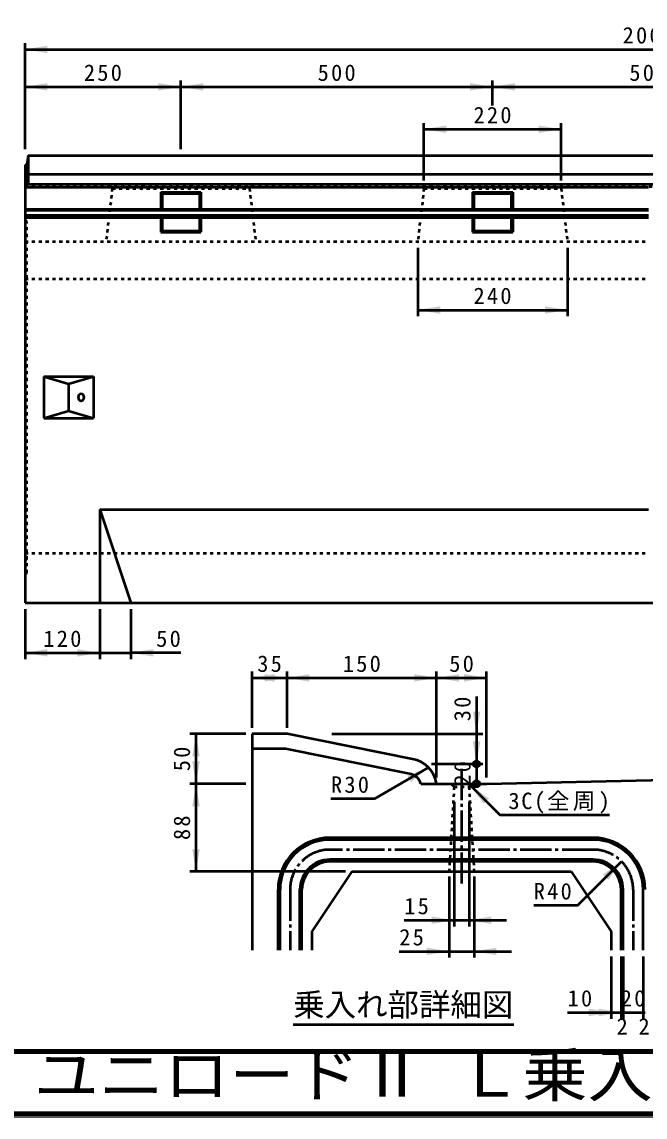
# Model space of a CAD drawing. Units: millimetres, scale not verified. Extents: x 100 to 4105, y 100 to 2870.
# Drawn here: x 1897 to 2897, y 100 to 1857 of the extents above; entities that cross this region are included whole.
import ezdxf
from ezdxf.enums import TextEntityAlignment as Align

# ---------------------------------------------------------------- set-up
doc = ezdxf.new("R2010")
doc.units = ezdxf.units.MM
doc.header["$LTSCALE"] = 5
doc.linetypes.add('USER1', pattern=[2.2, 1, -1.2])
doc.linetypes.add('USER2', pattern=[13.4, 10, -1.2, 1, -1.2])
doc.layers.add('V-nasSTD', color=7, linetype='Continuous', lineweight=35)
doc.styles.add('ＭＳ ゴシック', font='')
doc.styles.get('ＭＳ ゴシック').set_extended_font_data('MS Gothic')

msp = doc.modelspace()

# ---------------------------------------------------------------- hatches: boundary and pattern name
at = {"layer": 'V-nasSTD'}
for points in [[(1938.325, 1818.772), (1902.325, 1812.772), (1938.325, 1806.772)], [(1938.325, 1758.772), (1902.325, 1752.772), (1938.325, 1746.772)], [(2116.325, 1746.772), (2152.325, 1752.772), (2116.325, 1758.772)], [(2188.325, 1758.772), (2152.325, 1752.772), (2188.325, 1746.772)], [(2616.325, 1746.772), (2652.325, 1752.772), (2616.325, 1758.772)], [(2688.325, 1758.772), (2652.325, 1752.772), (2688.325, 1746.772)], [(2578.325, 1690.772), (2542.325, 1684.772), (2578.325, 1678.772)], [(2726.325, 1678.772), (2762.325, 1684.772), (2726.325, 1690.772)], [(2568.325, 1400.772), (2532.325, 1394.772), (2568.325, 1388.772)], [(2736.325, 1388.772), (2772.325, 1394.772), (2736.325, 1400.772)], [(1938.325, 850.772), (1902.325, 844.772), (1938.325, 838.772)], [(1986.325, 838.772), (2022.325, 844.772), (1986.325, 850.772)], [(2108.325, 850.772), (2072.325, 844.772), (2108.325, 838.772)], [(2302.634, 810.624), (2266.634, 804.624), (2302.634, 798.624)], [(2286.634, 798.624), (2322.634, 804.624), (2286.634, 810.624)], [(2358.634, 810.624), (2322.634, 804.624), (2358.634, 798.624)], [(2526.634, 798.624), (2562.634, 804.624), (2526.634, 810.624)], [(2598.634, 810.624), (2562.634, 804.624), (2598.634, 798.624)], [(2606.634, 798.624), (2642.634, 804.624), (2606.634, 810.624)], [(2620.634, 750.624), (2626.634, 714.624), (2632.634, 750.624)], [(2182.634, 678.624), (2176.634, 714.624), (2170.634, 678.624)], [(2620.634, 702.624), (2626.634, 666.624), (2632.634, 702.624)], [(2170.634, 670.624), (2176.634, 634.624), (2182.634, 670.624)], [(2521.516, 637.458), (2549.693, 660.654), (2515.516, 647.85)], [(2182.634, 598.624), (2176.634, 634.624), (2170.634, 598.624)], [(2646.733, 611.011), (2617.034, 632.224), (2638.247, 602.526)], [(2170.634, 529.824), (2176.634, 493.824), (2182.634, 529.824)], [(2837.876, 480.581), (2859.089, 510.279), (2829.391, 489.066)], [(2554.634, 421.824), (2590.634, 415.824), (2554.634, 409.824)], [(2650.634, 421.824), (2614.634, 415.824), (2650.634, 409.824)], [(2546.634, 371.824), (2582.634, 365.824), (2546.634, 359.824)], [(2658.634, 371.824), (2622.634, 365.824), (2658.634, 359.824)], [(2806.634, 261.824), (2842.634, 267.824), (2806.634, 273.824)], [(2822.634, 261.824), (2858.634, 267.824), (2822.634, 273.824)]]:
    msp.add_hatch(color=256, dxfattribs=at).paths.add_polyline_path(points)

# ---------------------------------------------------------------- linework, layer by layer
at = {"layer": 'V-nasSTD', "lineweight": 50}
for p, q in [((1902.325, 1652.772), (1902.325, 1822.772)), ((1902.325, 1812.772), (3902.325, 1812.772)), ((2152.325, 1652.772), (2152.325, 1762.772)), ((2652.325, 1722.772), (2652.325, 1762.772)), ((1902.325, 1752.772), (2152.325, 1752.772)), ((2152.325, 1752.772), (2652.325, 1752.772)), ((2652.325, 1752.772), (3152.325, 1752.772)), ((2542.325, 1602.772), (2542.325, 1694.772)), ((2762.325, 1602.772), (2762.325, 1694.772)), ((2542.325, 1684.772), (2762.325, 1684.772)), ((1907.325, 1642.772), (1905.325, 1627.772)), ((1907.325, 1642.772), (3897.325, 1642.772)), ((1907.325, 1642.772), (1907.325, 1596.772)), ((1902.325, 1627.772), (1902.325, 924.772)), ((1902.325, 1627.772), (1905.325, 1627.772)), ((1905.325, 1627.772), (1905.325, 1596.772)), ((1902.325, 1612.772), (3902.325, 1612.772)), ((1902.325, 1596.772), (3902.325, 1596.772)), ((1902.325, 1591.772), (2902.325, 1591.772)), ((2120.025, 1584.072), (2184.625, 1584.072)), ((2120.025, 1584.072), (2122.325, 1581.772)), ((2120.025, 1584.072), (2120.025, 1556.787)), ((2122.325, 1581.772), (2182.325, 1581.772)), ((2122.325, 1581.772), (2122.325, 1556.787)), ((2182.325, 1581.772), (2184.625, 1584.072)), ((2182.325, 1581.772), (2182.325, 1556.787)), ((2184.625, 1584.072), (2184.625, 1556.787)), ((2620.025, 1584.072), (2684.625, 1584.072)), ((2620.025, 1584.072), (2622.325, 1581.772)), ((2620.025, 1584.072), (2620.025, 1556.787)), ((2622.325, 1581.772), (2682.325, 1581.772)), ((2622.325, 1581.772), (2622.325, 1556.787)), ((2682.325, 1581.772), (2684.625, 1584.072)), ((2682.325, 1581.772), (2682.325, 1556.787)), ((2684.625, 1584.072), (2684.625, 1556.787)), ((1902.325, 1556.787), (2902.325, 1556.787)), ((1902.325, 1554.772), (2902.325, 1554.772)), ((1902.325, 1546.772), (2902.325, 1546.772)), ((1902.325, 1543.413), (2902.325, 1543.413)), ((2120.025, 1543.413), (2120.025, 1519.472)), ((2122.325, 1543.413), (2122.325, 1521.772)), ((2182.325, 1543.413), (2182.325, 1521.772)), ((2184.625, 1543.413), (2184.625, 1519.472)), ((2620.025, 1543.413), (2620.025, 1519.472)), ((2622.325, 1543.413), (2622.325, 1521.772)), ((2682.325, 1543.413), (2682.325, 1521.772)), ((2684.625, 1543.413), (2684.625, 1519.472)), ((2120.025, 1519.472), (2122.325, 1521.772)), ((2120.025, 1519.472), (2184.625, 1519.472)), ((2122.325, 1521.772), (2182.325, 1521.772)), ((2182.325, 1521.772), (2184.625, 1519.472)), ((2620.025, 1519.472), (2622.325, 1521.772)), ((2620.025, 1519.472), (2684.625, 1519.472)), ((2622.325, 1521.772), (2682.325, 1521.772)), ((2682.325, 1521.772), (2684.625, 1519.472)), ((2532.325, 1494.772), (2532.325, 1384.772)), ((2772.325, 1494.772), (2772.325, 1384.772)), ((2532.325, 1394.772), (2772.325, 1394.772)), ((1932.325, 1288.272), (1932.325, 1221.272)), ((1932.325, 1288.272), (2012.325, 1288.272)), ((1932.325, 1288.272), (1972.325, 1276.272)), ((1972.325, 1276.272), (2012.325, 1288.272)), ((2012.325, 1288.272), (2012.325, 1221.272)), ((1972.325, 1276.272), (1972.325, 1233.272)), ((1932.325, 1221.272), (1972.325, 1233.272)), ((1972.325, 1233.272), (2012.325, 1221.272)), ((1932.325, 1221.272), (2012.325, 1221.272)), ((2022.325, 1074.772), (2022.325, 924.772)), ((2022.325, 1074.772), (2072.325, 924.772)), ((2022.325, 1074.772), (2902.325, 1074.772)), ((1902.325, 924.772), (3902.325, 924.772)), ((1902.325, 914.772), (1902.325, 834.772)), ((2022.325, 914.772), (2022.325, 834.772)), ((2072.325, 914.772), (2072.325, 834.772)), ((1902.325, 844.772), (2022.325, 844.772)), ((2022.325, 844.772), (2072.325, 844.772)), ((2152.325, 844.772), (2072.325, 844.772)), ((2266.634, 724.624), (2266.634, 814.624)), ((2322.634, 724.624), (2322.634, 814.624)), ((2562.634, 644.624), (2562.634, 814.624)), ((2642.634, 644.624), (2642.634, 814.624)), ((2266.634, 804.624), (2322.634, 804.624)), ((2322.634, 804.624), (2562.634, 804.624)), ((2562.634, 804.624), (2642.634, 804.624)), ((2626.634, 774.624), (2626.634, 714.624)), ((2256.634, 714.624), (2166.634, 714.624)), ((2176.634, 634.624), (2176.634, 714.624)), ((2322.634, 714.624), (2266.634, 714.624)), ((2266.634, 714.624), (2266.634, 367.824)), ((2524.048, 674.342), (2322.634, 714.624)), ((2394.634, 714.624), (2636.634, 714.624)), ((2626.634, 714.624), (2626.634, 666.624)), ((2320.258, 690.624), (2266.634, 690.624)), ((2519.341, 650.808), (2320.258, 690.624)), ((2463.09, 610.654), (2549.693, 660.654)), ((2554.634, 666.624), (2636.634, 666.624)), ((2626.634, 666.624), (2626.634, 634.624)), ((2256.634, 634.624), (2166.634, 634.624)), ((2176.634, 493.824), (2176.634, 634.624)), ((2537.481, 634.624), (2642.634, 634.624)), ((2642.634, 634.624), (2930.634, 641.024)), ((2617.034, 632.224), (2664.745, 584.514)), ((2463.09, 610.654), (2393.09, 610.654)), ((2590.634, 605.824), (2590.634, 405.824)), ((2614.634, 605.824), (2614.634, 405.824)), ((2839.745, 584.514), (2664.745, 584.514)), ((2813.834, 548.224), (2391.434, 548.224)), ((2813.834, 545.024), (2391.434, 545.024)), ((2813.834, 513.024), (2391.434, 513.024)), ((2813.834, 509.824), (2391.434, 509.824)), ((2788.378, 439.569), (2859.089, 510.279)), ((2416.634, 493.824), (2166.634, 493.824)), ((2426.634, 493.824), (2362.634, 397.824)), ((2426.634, 493.824), (2778.634, 493.824)), ((2778.634, 493.824), (2842.634, 397.824)), ((2582.634, 485.824), (2582.634, 355.824)), ((2622.634, 485.824), (2622.634, 355.824)), ((2308.234, 367.824), (2308.234, 465.024)), ((2311.434, 367.824), (2311.434, 465.024)), ((2343.434, 367.824), (2343.434, 465.024)), ((2346.634, 367.824), (2346.634, 465.024)), ((2858.634, 367.824), (2858.634, 465.024)), ((2861.834, 367.824), (2861.834, 465.024)), ((2893.834, 367.824), (2893.834, 465.024)), ((2788.378, 439.569), (2718.378, 439.569)), ((2510.634, 415.824), (2590.634, 415.824)), ((2590.634, 415.824), (2614.634, 415.824)), ((2614.634, 415.824), (2674.634, 415.824)), ((2362.634, 397.824), (2362.634, 367.824)), ((2842.634, 397.824), (2842.634, 367.824)), ((2502.634, 365.824), (2582.634, 365.824)), ((2582.634, 365.824), (2622.634, 365.824)), ((2622.634, 365.824), (2682.634, 365.824)), ((2842.634, 357.824), (2842.634, 257.824)), ((2858.634, 357.824), (2858.634, 257.824)), ((2861.834, 357.824), (2861.834, 257.824)), ((2893.834, 357.824), (2893.834, 257.824)), ((2772.634, 267.824), (2842.634, 267.824)), ((2842.634, 267.824), (2858.634, 267.824)), ((2858.634, 267.824), (2861.834, 267.824)), ((2861.834, 267.824), (2893.834, 267.824)), ((2893.834, 267.824), (2897.034, 267.824)), ((2332.624, 248.494), (2686.633, 248.494))]:
    msp.add_line(p, q, dxfattribs=at)
at = {"layer": 'V-nasSTD', "linetype": 'USER1', "lineweight": 50}
for p, q in [((1902.325, 1592.772), (3902.325, 1592.772)), ((2042.325, 1589.772), (2032.325, 1504.772)), ((2042.325, 1589.772), (2039.325, 1592.772)), ((2042.325, 1589.772), (2262.325, 1589.772)), ((2262.325, 1589.772), (2265.325, 1592.772)), ((2262.325, 1589.772), (2272.325, 1504.772)), ((2542.325, 1589.772), (2532.325, 1504.772)), ((2542.325, 1589.772), (2539.325, 1592.772)), ((2542.325, 1589.772), (2762.325, 1589.772)), ((2762.325, 1589.772), (2765.325, 1592.772)), ((2762.325, 1589.772), (2772.325, 1504.772)), ((1905.325, 1536.772), (1902.325, 1538.772)), ((1905.325, 972.772), (1905.325, 1536.772)), ((1902.325, 1514.772), (1905.325, 1516.772)), ((1902.325, 1504.772), (2902.325, 1504.772)), ((1902.325, 1444.772), (2902.325, 1444.772)), ((1902.325, 1004.772), (2902.325, 1004.772)), ((1902.325, 994.772), (1905.325, 992.772)), ((1905.325, 972.772), (1902.325, 970.772)), ((2590.634, 629.824), (2585.834, 634.624)), ((2614.634, 629.824), (2619.434, 634.624)), ((2590.634, 629.824), (2582.634, 493.824)), ((2590.634, 629.824), (2614.634, 629.824)), ((2614.634, 629.824), (2622.634, 493.824))]:
    msp.add_line(p, q, dxfattribs=at)
at = {"layer": 'V-nasSTD', "linetype": 'USER2', "lineweight": 50}
for p, q in [((2602.634, 658.624), (2602.634, 469.824)), ((2813.834, 529.024), (2391.434, 529.024)), ((2327.434, 465.024), (2327.434, 367.824)), ((2877.834, 465.024), (2877.834, 367.824))]:
    msp.add_line(p, q, dxfattribs=at)
at = {"layer": 'V-nasSTD', "lineweight": 100}
for p, q in [((105, 205), (4100, 205)), ((105, 105), (4100, 105))]:
    msp.add_line(p, q, dxfattribs=at)
at = {"layer": 'V-nasSTD', "lineweight": 13}
msp.add_lwpolyline([(100, 100), (100, 2870), (4105, 2870), (4105, 100)], close=True, dxfattribs=at)
at = {"layer": 'V-nasSTD', "lineweight": 50}
for centre in [(2626.634, 666.624), (2626.634, 634.624)]:
    msp.add_circle(centre, 5, dxfattribs=at)
for centre, radius, start, end in [((2515.473, 627.408), 47.71, 8.69924, 79.64595), ((2514.634, 627.274), 24, 17.83486, 78.69007), ((2391.434, 465.024), 83.2, 90, 180), ((2391.434, 465.024), 80, 90, 180), ((2813.834, 465.024), 83.2, 0, 90), ((2813.834, 465.024), 80, 0, 90), ((2391.434, 465.024), 48, 90, 180), ((2391.434, 465.024), 44.8, 90, 180), ((2813.834, 465.024), 48, 0, 90), ((2813.834, 465.024), 44.8, 0, 90)]:
    msp.add_arc(centre, radius, start, end, dxfattribs=at)
at = {"layer": 'V-nasSTD', "linetype": 'USER2', "lineweight": 50}
for centre, start, end in [((2391.434, 465.024), 90, 180), ((2813.834, 465.024), 0, 90)]:
    msp.add_arc(centre, 64, start, end, dxfattribs=at)
at = {"layer": 'V-nasSTD', "lineweight": 50}
msp.add_ellipse((1992.325, 1254.772), major_axis=(0, 6), ratio=0.707107, dxfattribs=at)

# ---------------------------------------------------------------- texts
at = {"layer": 'V-nasSTD', "style": 'ＭＳ ゴシック'}
for s, height, p in [('乗入れ部詳細図', 36.95, (2332.624, 298.894)), ('2', 26.39, (2851.234, 258.824)), ('2', 26.39, (2886.434, 258.824))]:
    msp.add_text(s, height=height, dxfattribs=at).set_placement(p, align=Align.TOP_LEFT)
at = {"layer": 'V-nasSTD', "style": 'ＭＳ ゴシック', "width": 1.1}
msp.add_text('ユニロードⅡ Ｌ乗入れＡ', height=69.65, dxfattribs=at).set_placement((1916.482, 202.47), align=Align.TOP_LEFT)
at = {"layer": 'V-nasSTD', "char_height": 26.39, "attachment_point": 1, "style": 'ＭＳ ゴシック'}
for s, insert in [('\\T1.2;2000', (2860.925, 1848.772)), ('\\T1.2;250', (1996.725, 1788.772)), ('\\T1.2;500', (2371.725, 1788.772)), ('\\T1.2;500', (2871.725, 1788.772)), ('\\T1.2;220', (2621.725, 1720.772)), ('\\T1.2;240', (2621.725, 1430.772)), ('\\T1.2;120', (1931.725, 880.772)), ('\\T1.2;50', (2112.725, 880.768)), ('\\T1.2;35', (2274.834, 840.624)), ('\\T1.2;150', (2412.034, 840.624)), ('\\T1.2;50', (2582.834, 840.624)), ('\\T1.2;R30', (2393.09, 646.654)), ('\\T1.15;3C(全周)', (2677.745, 620.514)), ('\\T1.2;R40', (2718.378, 475.569)), ('\\T1.2;15', (2510.634, 451.824)), ('\\T1.2;25', (2502.634, 401.824)), ('\\T1.2;10', (2772.634, 303.824)), ('\\T1.2;20', (2858.034, 303.824))]:
    msp.add_mtext(s, dxfattribs=dict(at, insert=insert))
at = {"layer": 'V-nasSTD', "char_height": 26.39, "attachment_point": 1, "rotation": 90, "style": 'ＭＳ ゴシック'}
for s, insert in [('\\T1.2;30', (2590.634, 735.024)), ('\\T1.2;50', (2140.634, 654.824)), ('\\T1.2;20', (2590.634, 631.605)), ('\\T1.2;88', (2140.634, 544.424))]:
    msp.add_mtext(s, dxfattribs=dict(at, insert=insert))

doc.saveas('drawing.dxf')
